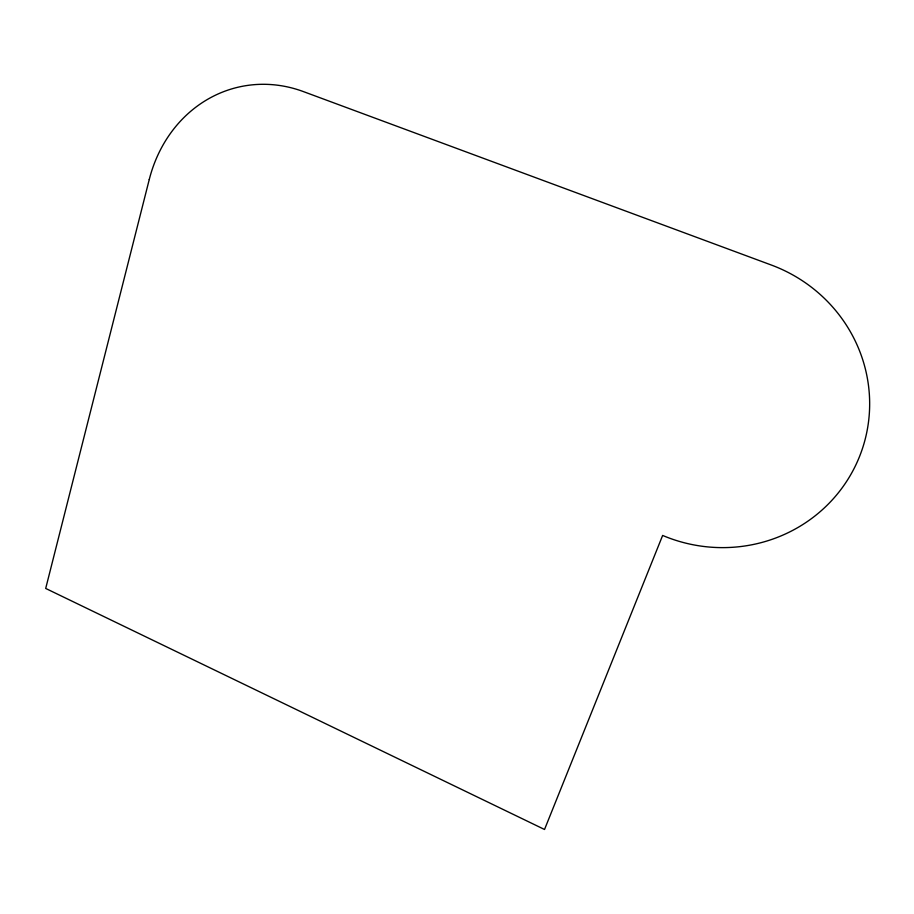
<?xml version="1.0" encoding="UTF-8"?>
<svg xmlns="http://www.w3.org/2000/svg" width="914" height="914" viewBox="0 0 914 914"><rect width="100%" height="100%" fill="white"/><g stroke="black" fill="none" stroke-linecap="round" stroke-linejoin="round"><path stroke-width="1.37" d="M149.256 179.51L45.7 588.445L544.527 829.478L662.639 535.444A149.805 145.737 17.4 0 0 859.434 456.772A149.805 145.737 17.4 0 0 771.256 265.003L303.379 91.583A139.202 123.767 78.2 0 0 149.256 179.51"/></g></svg>
